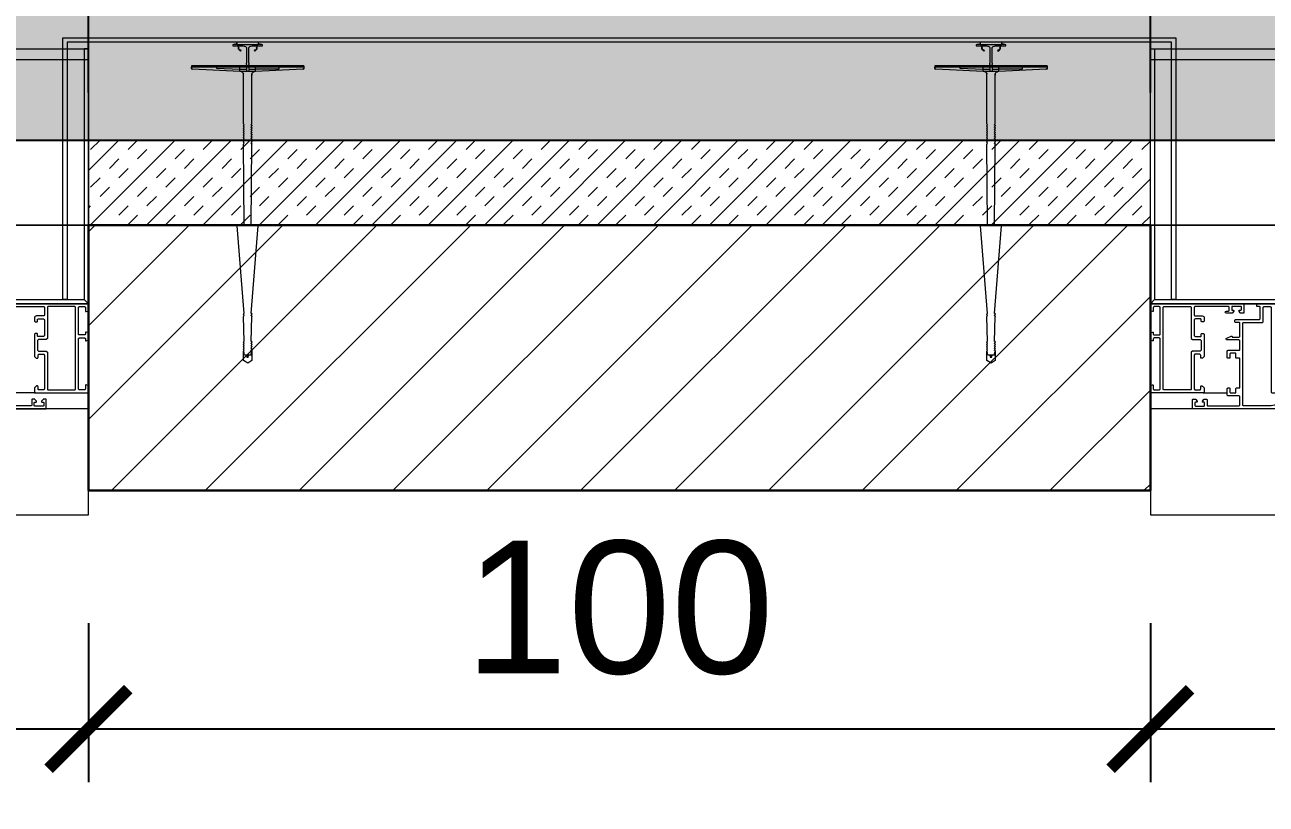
# Model space of a CAD drawing. Header units: centimetres. Extents: x 86156 to 91557, y -55119 to -48172.
# Drawn here: x 88672.8 to 88789.7, y -49961.9 to -49888.5 of the extents above; entities that cross this region are included whole.
import ezdxf

# ---------------------------------------------------------------- set-up
doc = ezdxf.new("R2010")
doc.units = ezdxf.units.CM
doc.header["$LTSCALE"] = 50
doc.header["$MEASUREMENT"] = 0
for name, pattern in [('AUSGEZOGEN', [0]), ('CACHE', [0.375, 0.25, -0.125]), ('CACHE2', [4.7625, 3.175, -1.5875]), ('CORNER', [20, 0, -20])]:
    doc.linetypes.add(name, pattern=pattern)
doc.layers.get('0').update_dxf_attribs({"color": 8})
for name, color, linetype, lineweight in [('BETON HACHURE', 253, 'Continuous', 13), ('CONSOLE ISOL.', 214, 'Continuous', 15), ('ISOLATION', 252, 'Continuous', 0), ('MACONNERIE COUPE', 7, 'Continuous', 30), ('MACONNERIE HACHURE', 253, 'Continuous', 13), ('mobilimi', 8, 'Continuous', 9), ('WD_Corner', 154, 'Continuous', 5), ('WD_Dowel', 154, 'Continuous', 5), ('WD_Text_Legende', 154, 'AUSGEZOGEN', 5), ('WINDOWS', 21, 'Continuous', 5)]:
    doc.layers.add(name, color=color, linetype=linetype, lineweight=lineweight)
doc.layers.add('BORD', color=5, linetype='Continuous')
doc.layers.add('COTE 50ème', color=1, linetype='Continuous')
doc.layers.add('FMULT', color=150, linetype='Continuous', plot=False)
doc.layers.add('WD_Assist1', color=6, linetype='CORNER', lineweight=0, plot=False)
doc.styles.add('RS_TXT_50', font='arial.ttf', dxfattribs={"height": 12.5})
doc.dimstyles.new('RS_50CM_LINEAIRE', dxfattribs={"dimscale": 5, "dimtxt": 12.5, "dimasz": 1.5, "dimexe": 1, "dimexo": 2.5, "dimgap": 1, "dimtad": 1, "dimdec": 1, "dimrnd": 0.5, "dimdsep": 46, "dimtxsty": 'RS_TXT_50', "dimblk1": 'ARCHTICK', "dimblk2": 'ARCHTICK', "dimsah": 1, "dimcen": 2.5, "dimdle": 1, "dimclrt": 4, "dimadec": 0, "dimazin": 2, "dimtfac": 1, "dimtdec": 1, "dimtix": 1, "dimtmove": 2, "dimatfit": 3, "dimfxl": 1, "dimtolj": 1, "dimtzin": 0, "dimarcsym": 0})

# ---------------------------------------------------------------- blocks, each defined once
blk = doc.blocks.new('DRITARE POS 2')
at = {"layer": 'WINDOWS', "color": 165, "linetype": 'CACHE'}
blk.add_line((-32.9, -180), (-32.9, 0), dxfattribs=at)
at = {"layer": 'WINDOWS'}
for p, q in [((-1.5, -4.97), (-1.5, -7.22)), ((-9.9, -171.27), (-9.9, -169.89)), ((-1.5, -175.01), (-1.5, -172.75))]:
    blk.add_line(p, q, dxfattribs=at)
at = {"layer": 'WINDOWS', "color": 165}
for points in [[(-9.9, 0), (-9.9, -180), (-33.9, -180), (-33.9, 0)], [(-9.9, 0), (-33.9, 0), (-33.9, -0.4), (-10.3, -0.4)], [(-10.3, -179.6), (-10.3, -0.4), (-9.9, 0), (-9.9, -180)], [(0, 0), (0, -180), (10, -180), (10, 0)], [(-9.9, -180), (-33.9, -180), (-33.9, -179.6), (-10.3, -179.6)]]:
    blk.add_lwpolyline(points, close=True, dxfattribs=at)
at = {"layer": 'WINDOWS'}
for points in [[(-9.62, -7.37), (-9.62, -4.2, -0.414214), (-9.56, -4.14), (-8.83, -4.14, -0.414214), (-8.74, -4.24), (-8.74, -4.89, 0.414214), (-8.55, -5.08), (-8.3, -5.08, 0.198912), (-8.26, -5.06), (-8.2, -5, 0.198912), (-8.18, -4.96), (-8.18, -4.85, 0.414214), (-8.24, -4.8), (-8.4, -4.8, -0.414214), (-8.46, -4.74), (-8.46, -4.24, -0.414214), (-8.37, -4.14), (-6.91, -4.14, -0.414214), (-6.82, -4.24), (-6.82, -4.74, -0.414214), (-6.87, -4.8), (-7.04, -4.8, 0.414214), (-7.1, -4.85), (-7.1, -4.96, 0.198912), (-7.08, -5), (-7.02, -5.06, 0.198912), (-6.98, -5.08), (-4.97, -5.08, 0.198912), (-4.93, -5.06), (-4.78, -4.91, 0.198912), (-4.76, -4.87), (-4.76, -4.8, 0.414214), (-4.82, -4.74), (-5.01, -4.74, -0.340481), (-5.14, -4.65), (-5.14, -4.24, -0.414214), (-5.04, -4.14), (-1.87, -4.14, -0.414214), (-1.78, -4.24), (-1.78, -4.65, -0.414214), (-1.87, -4.74), (-2.09, -4.74, 0.414214), (-2.15, -4.8), (-2.15, -4.87, 0.198912), (-2.13, -4.91), (-1.98, -5.06, 0.198912), (-1.94, -5.08), (-1.55, -5.08, 0.414214), (-1.5, -5.02), (-1.5, -0.06, 0.414214), (-1.55, 0), (-2.13, 0, 0.322823), (-2.19, -0.04), (-2.24, -0.21, 0.511918), (-2.19, -0.28), (-1.87, -0.28, -0.414214), (-1.78, -0.37), (-1.78, -0.84, -0.414214), (-1.87, -0.93), (-6.57, -0.93, -0.414214), (-6.67, -0.84), (-6.67, -0.37, -0.414214), (-6.57, -0.28), (-6.44, -0.28, 0.511918), (-6.39, -0.21), (-6.45, -0.04, 0.322823), (-6.5, 0), (-7.12, 0, 0.322823), (-7.17, -0.04), (-7.23, -0.21, 0.511918), (-7.17, -0.28), (-7.04, -0.28, -0.414214), (-6.95, -0.37), (-6.95, -0.84, -0.414214), (-7.04, -0.93), (-9.52, -0.93, -0.414214), (-9.62, -0.84), (-9.62, -0.37, -0.414214), (-9.52, -0.28), (-9.21, -0.28, 0.511918), (-9.15, -0.21), (-9.21, -0.04, 0.322823), (-9.26, 0), (-9.84, 0, 0.414214), (-9.9, -0.06), (-9.9, -8.75, 0.414214)], [(0, -11.37), (0, -4.01, 0.414214), (-0.06, -3.96), (-0.84, -3.96, 0.414214), (-0.9, -4.01), (-0.9, -4.22, 0.250765), (-0.88, -4.27), (-0.71, -4.4, 0.599022), (-0.62, -4.35), (-0.62, -4.26, -0.414214), (-0.56, -4.2), (-0.3, -4.2, -0.414214), (-0.25, -4.26), (-0.25, -5.04, -0.414214), (-0.3, -5.1), (-0.56, -5.1, -0.414214), (-0.62, -5.04), (-0.62, -4.95, 0.599022), (-0.71, -4.9), (-0.88, -5.03, 0.250765), (-0.9, -5.08), (-0.9, -5.28, 0.414214), (-0.84, -5.34), (-0.34, -5.34, -0.414214), (-0.28, -5.39), (-0.28, -8.34, -0.414214)], [(0, -168.63), (0, -175.99, -0.414214), (-0.06, -176.04), (-0.84, -176.04, -0.414214), (-0.9, -175.99), (-0.9, -175.78, -0.250765), (-0.88, -175.73), (-0.71, -175.6, -0.599022), (-0.62, -175.65), (-0.62, -175.74, 0.414214), (-0.56, -175.8), (-0.3, -175.8, 0.414214), (-0.25, -175.74), (-0.25, -174.96, 0.414214), (-0.3, -174.9), (-0.56, -174.9, 0.414214), (-0.62, -174.96), (-0.62, -175.05, -0.599022), (-0.71, -175.1), (-0.88, -174.97, -0.250765), (-0.9, -174.92), (-0.9, -174.72, -0.414214), (-0.84, -174.66), (-0.34, -174.66, 0.414214), (-0.28, -174.61), (-0.28, -171.66, 0.414214), (-0.38, -171.56), (-1.12, -171.56, 0.414214), (-1.22, -171.66), (-1.22, -172.68, -0.414214), (-1.31, -172.78), (-1.87, -172.78, -0.414214), (-1.96, -172.68), (-1.96, -172.55, -0.414214), (-1.91, -172.5), (-1.55, -172.5, 0.414214), (-1.5, -172.44), (-1.5, -171.99, 0.414214), (-1.55, -171.94), (-1.91, -171.94, -0.414214), (-1.96, -171.88), (-1.96, -171.62, 0.414214), (-2.02, -171.56), (-4.71, -171.56, 0.414214), (-4.76, -171.62), (-4.76, -171.88, -0.414214), (-4.82, -171.94), (-5.17, -171.94, 0.414214), (-5.23, -171.99), (-5.23, -172.44, 0.414214), (-5.17, -172.5), (-4.82, -172.5, -0.414214), (-4.76, -172.55), (-4.76, -172.68, -0.414214), (-4.86, -172.78), (-5.42, -172.78, -0.414214), (-5.51, -172.68), (-5.51, -171.66, 0.414214), (-5.6, -171.56), (-6.39, -171.56, 0.414214), (-6.48, -171.66), (-6.48, -172.78, -0.809546), (-6.66, -172.81), (-6.85, -172.39, -0.543142), (-6.8, -172.31, 0.414214), (-6.74, -172.25), (-6.74, -171.66, 0.414214), (-6.84, -171.56), (-8.07, -171.56, 0.414214), (-8.12, -171.62), (-8.12, -171.97, -0.414214), (-8.18, -172.03), (-8.35, -172.03, -0.414214), (-8.4, -171.97), (-8.4, -169.75, 0.414214), (-8.5, -169.66), (-9.56, -169.66, 0.414214), (-9.62, -169.71), (-9.62, -169.92, -0.414214), (-9.67, -169.98), (-9.84, -169.98, -0.414214), (-9.9, -169.92), (-9.9, -163.74, -0.414214)]]:
    blk.add_lwpolyline(points, format="xyb", dxfattribs=at)
for points in [[(-9.9, -180), (-9.9, 0), (0, 0), (0, -180)], [(-1.78, -1.27), (-1.83, -1.21), (-9.56, -1.21), (-9.62, -1.27), (-9.62, -3.81), (-9.56, -3.86), (-6.63, -3.86), (-6.54, -3.96), (-6.54, -4.7), (-6.44, -4.8), (-5.51, -4.8), (-5.42, -4.7), (-5.42, -3.96), (-5.32, -3.86), (-1.83, -3.86), (-1.78, -3.81)], [(-1.78, -178.73), (-1.83, -178.79), (-9.56, -178.79), (-9.62, -178.73), (-9.62, -176.19), (-9.56, -176.14), (-6.63, -176.14), (-6.54, -176.04), (-6.54, -175.3), (-6.44, -175.2), (-5.51, -175.2), (-5.42, -175.3), (-5.42, -176.04), (-5.32, -176.14), (-1.83, -176.14), (-1.78, -176.19)]]:
    blk.add_lwpolyline(points, close=True, dxfattribs=at)
for points in [[(-1.5, -167.79, -0.414214), (-1.4, -167.7), (-1.18, -167.7), (-1.18, -167.7, -0.414214), (-0.28, -168.63), (-0.28, -171.23, -0.414214), (-0.34, -171.28), (-8.07, -171.28, -0.414214), (-8.12, -171.23), (-8.12, -169.47, 0.414214), (-8.22, -169.38), (-9.52, -169.38, -0.414214), (-9.62, -169.29), (-9.62, -168.73, -0.414214), (-9.52, -168.63), (-1.59, -168.63, 0.414214), (-1.5, -168.54)], [(-7.08, -175), (-7.02, -174.94, -0.198912), (-6.98, -174.92), (-4.97, -174.92, -0.198912), (-4.93, -174.94), (-4.78, -175.09, -0.198912), (-4.76, -175.13), (-4.76, -175.2, -0.414214), (-4.82, -175.26), (-5.01, -175.26, 0.340481), (-5.14, -175.35), (-5.14, -175.76, 0.414214), (-5.04, -175.86), (-1.87, -175.86, 0.414214), (-1.78, -175.76), (-1.78, -175.35, 0.414214), (-1.87, -175.26), (-2.09, -175.26, -0.414214), (-2.15, -175.2), (-2.15, -175.13, -0.198912), (-2.13, -175.09), (-1.98, -174.94, -0.198912), (-1.94, -174.92), (-1.55, -174.92, -0.414214), (-1.5, -174.98), (-1.5, -179.94, -0.414214), (-1.55, -180), (-2.13, -180, -0.322823), (-2.19, -179.96), (-2.24, -179.79, -0.511918), (-2.19, -179.72), (-1.87, -179.72, 0.414214), (-1.78, -179.63), (-1.78, -179.16, 0.414214), (-1.87, -179.07), (-6.57, -179.07, 0.414214), (-6.67, -179.16), (-6.67, -179.63, 0.414214), (-6.57, -179.72), (-6.44, -179.72, -0.511918), (-6.39, -179.79), (-6.45, -179.96, -0.322823), (-6.5, -180), (-7.12, -180, -0.322823), (-7.17, -179.96), (-7.23, -179.79, -0.511918), (-7.17, -179.72), (-7.04, -179.72, 0.414214), (-6.95, -179.63), (-6.95, -179.16, 0.414214), (-7.04, -179.07), (-9.52, -179.07, 0.414214), (-9.62, -179.16), (-9.62, -179.63, 0.414214), (-9.52, -179.72), (-9.21, -179.72, -0.511918), (-9.15, -179.79), (-9.21, -179.96, -0.322823), (-9.26, -180), (-9.84, -180, -0.414214), (-9.9, -179.94), (-9.9, -171.25, -0.414214), (-9.84, -171.19), (-9.06, -171.19, -0.414214), (-9, -171.25), (-9, -171.49, -0.250765), (-9.03, -171.53), (-9.19, -171.65, -0.599022), (-9.28, -171.6), (-9.28, -171.49, 0.414214), (-9.34, -171.43), (-9.6, -171.43, 0.414214), (-9.65, -171.49), (-9.65, -172.27, 0.414214), (-9.6, -172.33), (-9.34, -172.33, 0.414214), (-9.28, -172.27), (-9.28, -172.2, -0.599022), (-9.19, -172.15), (-9.03, -172.26, -0.250765), (-9, -172.31), (-9, -172.84, -1), (-9.21, -172.84), (-9.21, -172.63, 0.414214), (-9.26, -172.57), (-9.56, -172.57, 0.414214), (-9.62, -172.63), (-9.62, -175.8, 0.414214), (-9.56, -175.86), (-8.83, -175.86, 0.414214), (-8.74, -175.76), (-8.74, -175.11, -0.414214), (-8.55, -174.92), (-8.3, -174.92, -0.198912), (-8.26, -174.94), (-8.2, -175, -0.198912), (-8.18, -175.04), (-8.18, -175.15, -0.414214), (-8.24, -175.2), (-8.4, -175.2, 0.414214), (-8.46, -175.26), (-8.46, -175.76, 0.414214), (-8.37, -175.86), (-6.91, -175.86, 0.414214), (-6.82, -175.76), (-6.82, -175.26, 0.414214), (-6.87, -175.2), (-7.04, -175.2, -0.414214), (-7.1, -175.15), (-7.1, -175.04, -0.198912)]]:
    blk.add_lwpolyline(points, format="xyb", close=True, dxfattribs=at)
blk = doc.blocks.new('ankeri')
at = {"layer": 'WD_Assist1'}
for p, q in [((-2.32, 5.2), (-2.54, 0.59)), ((-2.22, 5.3), (-2.32, 5.2)), ((-2, 5.3), (-2.22, 5.3)), ((-2, -5.3), (-2, 5.3)), ((-29.75, 0.39), (-30, 0)), ((-30, 0), (-29.75, -0.39)), ((-2.76, 0.39), (-29.75, 0.39)), ((-2.54, 0.59), (-2.76, 0.39)), ((-29.75, -0.39), (-2.76, -0.39)), ((-2.76, -0.39), (-2.54, -0.59)), ((-2.54, -0.59), (-2.32, -5.2)), ((-2.32, -5.2), (-2.22, -5.3)), ((-2.22, -5.3), (-2, -5.3))]:
    blk.add_line(p, q, dxfattribs=at)
at = {"layer": 'WD_Corner', "lineweight": 5}
blk.add_lwpolyline([(-2, 0.1), (-1.85, 0.1, -1), (-1.75, 0.1), (-0.25, 0.1, 0.185242), (-0.1, 0.55), (-0.1, 0.72), (-0.15, 0.73), (-0.15, 0.74), (-0.1, 0.75), (-0.1, 0.85), (-0.3, 0.85), (-0.3, 0.8), (-0.32, 0.8), (-0.33, 0.85), (-0.38, 0.85), (-0.5, 0.73), (-0.47, 0.68), (-0.48, 0.68), (-0.53, 0.7), (-0.54, 0.69), (-0.51, 0.65), (-0.54, 0.62), (-0.61, 0.69), (-0.4, 0.9), (-0.1, 0.9), (-0.1, 1.4), (0, 1.4), (0.05, 1.2), (0, 1.2), (0.05, 1.1), (0, 1.1), (0.25, 1), (0, 1), (0, -1), (0.25, -1), (0, -1.1), (0.05, -1.1), (0, -1.2), (0.05, -1.2), (0, -1.4), (-0.1, -1.4), (-0.1, -0.9), (-0.4, -0.9), (-0.61, -0.69), (-0.54, -0.62), (-0.51, -0.65), (-0.54, -0.69), (-0.53, -0.7), (-0.48, -0.68), (-0.47, -0.68), (-0.5, -0.73), (-0.38, -0.85), (-0.33, -0.85), (-0.32, -0.8), (-0.3, -0.8), (-0.3, -0.85), (-0.1, -0.85), (-0.1, -0.75), (-0.15, -0.74), (-0.15, -0.73), (-0.1, -0.72), (-0.1, -0.55, 0.185242), (-0.25, -0.1), (-1.75, -0.1, -1), (-1.85, -0.1), (-2, -0.1)], format="xyb", close=True, dxfattribs=at)
at = {"layer": 'WD_Dowel'}
for p, q in [((-2.32, 5.2), (-2.54, 0.74)), ((-2, 5.3), (-2.22, 5.3)), ((-2.11, 5.3), (-2.11, -5.3)), ((-2, 5.3), (-2, -5.3)), ((-2.11, 2.94), (-2.32, 2.94)), ((-2.32, 2.94), (-2.32, 0.74)), ((-29.75, 0.39), (-30, 0)), ((-30, 0), (-29.75, -0.39)), ((-28.88, 0.39), (-29.75, 0.39)), ((-29.47, 0.05), (-29.25, 0.09)), ((-29.47, 0.05), (-29.47, -0.05)), ((-29.25, 0.29), (-29.04, 0.37)), ((-29.25, 0.29), (-29.25, -0.29)), ((-28.88, 0.39), (-29.04, 0.34)), ((-29.04, 0.34), (-29.04, 0.37)), ((-28.82, 0.39), (-28.88, 0.39)), ((-28.82, 0.39), (-28.82, 0.34)), ((-28.82, 0.34), (-28.66, 0.39)), ((-28.61, 0.39), (-28.66, 0.39)), ((-28.61, 0.39), (-28.66, 0.39)), ((-28.61, 0.39), (-28.61, 0.34)), ((-28.61, 0.34), (-28.44, 0.39)), ((-28.39, 0.39), (-28.44, 0.39)), ((-28.39, 0.39), (-28.39, 0.34)), ((-28.39, 0.34), (-28.23, 0.39)), ((-28.17, 0.39), (-28.23, 0.39)), ((-28.17, 0.39), (-28.17, 0.34)), ((-28.17, 0.34), (-28.01, 0.39)), ((-27.96, 0.39), (-28.01, 0.39)), ((-27.96, 0.39), (-27.96, 0.34)), ((-27.96, 0.34), (-25.61, 0.39)), ((-25.56, 0.39), (-25.61, 0.39)), ((-25.56, 0.39), (-25.56, 0.34)), ((-25.56, 0.34), (-25.4, 0.39)), ((-25.34, 0.39), (-25.4, 0.39)), ((-25.34, 0.34), (-17.05, 0.99)), ((-25.34, 0.39), (-25.34, 0.34)), ((-17, 0.99), (-17.05, 0.99)), ((-17, 0.99), (-17, 0.34)), ((-17, 0.34), (-9.36, 0.39)), ((-9.3, 0.39), (-9.36, 0.39)), ((-9.3, 0.39), (-9.3, 0.34)), ((-9.3, 0.34), (-9.14, 0.39)), ((-9.09, 0.39), (-9.14, 0.39)), ((-9.09, 0.39), (-9.09, 0.34)), ((-9.09, 0.34), (-8.93, 0.39)), ((-8.87, 0.39), (-8.93, 0.39)), ((-8.87, 0.39), (-8.87, 0.34)), ((-8.87, 0.34), (-8.71, 0.39)), ((-8.66, 0.39), (-8.71, 0.39)), ((-8.66, 0.39), (-8.66, 0.34)), ((-8.66, 0.34), (-8.5, 0.39)), ((-8.44, 0.39), (-8.5, 0.39)), ((-8.44, 0.39), (-8.44, 0.34)), ((-8.44, 0.34), (-8.28, 0.39)), ((-8.23, 0.39), (-8.28, 0.39)), ((-8.23, 0.39), (-8.23, 0.34)), ((-8.23, 0.34), (-8.06, 0.39)), ((-8.01, 0.39), (-8.06, 0.39)), ((-8.01, 0.39), (-8.01, 0.34)), ((-8.01, 0.34), (-7.85, 0.39)), ((-7.79, 0.39), (-7.85, 0.39)), ((-7.79, 0.39), (-7.79, 0.34)), ((-7.79, 0.34), (-7.63, 0.39)), ((-7.58, 0.39), (-7.63, 0.39)), ((-7.58, 0.39), (-7.58, 0.34)), ((-7.58, 0.34), (-7.42, 0.39)), ((-7.42, 0.39), (-2.76, 0.39)), ((-2.54, 0.74), (-2.54, -0.74)), ((-2.54, 0.74), (-2.11, 0.74)), ((-2.11, 0.1), (-2.54, 0.1)), ((-2.32, 0.1), (-2.32, 0.74)), ((-29.75, -0.39), (-28.88, -0.39)), ((-29.25, -0.1), (-29.47, -0.05)), ((-29.25, -0.29), (-29.04, -0.37)), ((-29.04, -0.37), (-29.04, -0.34)), ((-29.04, -0.34), (-28.88, -0.39)), ((-28.82, -0.39), (-28.88, -0.39)), ((-28.82, -0.39), (-28.82, -0.34)), ((-28.82, -0.34), (-28.66, -0.39)), ((-28.61, -0.39), (-28.66, -0.39)), ((-28.61, -0.39), (-28.61, -0.34)), ((-28.61, -0.34), (-28.44, -0.39)), ((-28.39, -0.39), (-28.44, -0.39)), ((-28.39, -0.39), (-28.39, -0.34)), ((-28.39, -0.34), (-28.23, -0.39)), ((-28.17, -0.39), (-28.23, -0.39)), ((-28.17, -0.39), (-28.17, -0.34)), ((-28.17, -0.34), (-28.01, -0.39)), ((-27.96, -0.39), (-28.01, -0.39)), ((-27.96, -0.39), (-27.96, -0.34)), ((-27.96, -0.34), (-25.61, -0.39)), ((-25.56, -0.39), (-25.61, -0.39)), ((-25.56, -0.39), (-25.56, -0.34)), ((-25.56, -0.34), (-25.4, -0.39)), ((-25.34, -0.39), (-25.4, -0.39)), ((-25.34, -0.39), (-25.34, -0.34)), ((-25.34, -0.34), (-17.05, -0.99)), ((-17, -0.99), (-17.05, -0.99)), ((-17, -0.99), (-17, -0.34)), ((-17, -0.34), (-9.36, -0.39)), ((-9.3, -0.39), (-9.36, -0.39)), ((-9.3, -0.39), (-9.3, -0.34)), ((-9.3, -0.34), (-9.14, -0.39)), ((-9.09, -0.39), (-9.14, -0.39)), ((-9.09, -0.39), (-9.09, -0.34)), ((-9.09, -0.34), (-8.93, -0.39)), ((-8.87, -0.39), (-8.93, -0.39)), ((-8.87, -0.39), (-8.87, -0.34)), ((-8.87, -0.34), (-8.71, -0.39)), ((-8.66, -0.39), (-8.71, -0.39)), ((-8.66, -0.39), (-8.66, -0.34)), ((-8.66, -0.34), (-8.5, -0.39)), ((-8.44, -0.39), (-8.5, -0.39)), ((-8.44, -0.39), (-8.44, -0.34)), ((-8.44, -0.34), (-8.28, -0.39)), ((-8.23, -0.39), (-8.28, -0.39)), ((-8.23, -0.39), (-8.23, -0.34)), ((-8.23, -0.34), (-8.06, -0.39)), ((-8.01, -0.39), (-8.06, -0.39)), ((-8.01, -0.39), (-8.01, -0.34)), ((-8.01, -0.34), (-7.85, -0.39)), ((-7.79, -0.39), (-7.85, -0.39)), ((-7.79, -0.39), (-7.79, -0.34)), ((-7.79, -0.34), (-7.63, -0.39)), ((-7.58, -0.39), (-7.63, -0.39)), ((-7.58, -0.39), (-7.58, -0.34)), ((-7.58, -0.34), (-7.42, -0.39)), ((-7.42, -0.39), (-2.76, -0.39)), ((-2.11, -0.1), (-2.54, -0.1)), ((-2.54, -0.74), (-2.11, -0.74)), ((-2.54, -0.74), (-2.32, -5.2)), ((-2.32, -0.74), (-2.32, -0.1)), ((-2.22, -2.94), (-2.32, -0.74)), ((-2.11, -2.94), (-2.22, -2.94)), ((-2, -5.3), (-2.22, -5.3))]:
    blk.add_line(p, q, dxfattribs=at)
for centre, major_axis, start_param, end_param in [((-2.22, 5.2), (0.108, 0), 1.570796, 3.141593), ((-2.76, 0.59), (0.216, 0), -1.570795, 0), ((-2.76, -0.59), (-0.216, 0), 3.141593, 4.712389), ((-2.22, -5.2), (0.108, 0), 3.141593, 4.712389)]:
    blk.add_ellipse(centre, major_axis=major_axis, ratio=0.909091, start_param=start_param, end_param=end_param, dxfattribs=at)
blk = doc.blocks.new('_ArchTick')
at = {"color": 0, "linetype": 'ByBlock', "const_width": 0.15}
blk.add_lwpolyline([(-0.5, -0.5), (0.5, 0.5)], dxfattribs=at)
blk = doc.blocks.new('*D1086')
at = {"layer": 'COTE 50ème', "color": 0, "lineweight": -2, "ltscale": 0.5, "transparency": 16777216}
for p, q in [((88778.75, -49894.87), (88778.75, -49797.37)), ((88958.75, -49894.87), (88958.75, -49797.37)), ((88963.75, -49802.37), (88773.75, -49802.37))]:
    blk.add_line(p, q, dxfattribs=at)
at = {"layer": 'Defpoints', "color": 0, "ltscale": 0.5, "transparency": 16777216}
for p in [(88778.75, -49802.37), (88778.75, -49907.37), (88958.75, -49907.37)]:
    blk.add_point(p, dxfattribs=at)
at = {"layer": 'COTE 50ème', "color": 0, "lineweight": -2, "ltscale": 0.5, "transparency": 16777216, "xscale": 7.5, "yscale": 7.5, "zscale": 7.5, "rotation": 180}
blk.add_blockref('_ArchTick', (88778.75, -49802.37), dxfattribs=at)
at = {"layer": 'COTE 50ème', "color": 0, "lineweight": -2, "ltscale": 0.5, "transparency": 16777216, "xscale": 7.5, "yscale": 7.5, "zscale": 7.5}
blk.add_blockref('_ArchTick', (88958.75, -49802.37), dxfattribs=at)
at = {"layer": 'COTE 50ème', "color": 4, "lineweight": 5, "ltscale": 0.5, "transparency": 16777216, "char_height": 12.5, "attachment_point": 5, "style": 'RS_TXT_50'}
for s, insert in [('\\A1;180', (88868.75, -49790.99)), ('\\A1;240', (88868.75, -49813.76))]:
    blk.add_mtext(s, dxfattribs=dict(at, insert=insert))
blk = doc.blocks.new('*D1087')
at = {"layer": 'COTE 50ème', "color": 0, "lineweight": -2, "ltscale": 0.5, "transparency": 16777216}
for p, q in [((88678.75, -49894.87), (88678.75, -49797.37)), ((88778.75, -49894.87), (88778.75, -49797.37)), ((88783.75, -49802.37), (88673.75, -49802.37))]:
    blk.add_line(p, q, dxfattribs=at)
at = {"layer": 'Defpoints', "color": 0, "ltscale": 0.5, "transparency": 16777216}
for p in [(88678.75, -49802.37), (88678.75, -49907.37), (88778.75, -49907.37)]:
    blk.add_point(p, dxfattribs=at)
at = {"layer": 'COTE 50ème', "color": 0, "lineweight": -2, "ltscale": 0.5, "transparency": 16777216, "xscale": 7.5, "yscale": 7.5, "zscale": 7.5, "rotation": 180}
blk.add_blockref('_ArchTick', (88678.75, -49802.37), dxfattribs=at)
at = {"layer": 'COTE 50ème', "color": 0, "lineweight": -2, "ltscale": 0.5, "transparency": 16777216, "xscale": 7.5, "yscale": 7.5, "zscale": 7.5}
blk.add_blockref('_ArchTick', (88778.75, -49802.37), dxfattribs=at)
at = {"layer": 'COTE 50ème', "color": 4, "lineweight": 5, "ltscale": 0.5, "transparency": 16777216, "insert": (88728.75, -49790.99), "char_height": 12.5, "attachment_point": 5, "style": 'RS_TXT_50'}
blk.add_mtext('\\A1;100', dxfattribs=at)
blk = doc.blocks.new('*D1088')
at = {"layer": 'COTE 50ème', "color": 0, "lineweight": -2, "ltscale": 0.5, "transparency": 16777216}
for p, q in [((88498.75, -49894.87), (88498.75, -49797.37)), ((88678.75, -49894.87), (88678.75, -49797.37)), ((88683.75, -49802.37), (88493.75, -49802.37))]:
    blk.add_line(p, q, dxfattribs=at)
at = {"layer": 'Defpoints', "color": 0, "ltscale": 0.5, "transparency": 16777216}
for p in [(88498.75, -49802.37), (88498.75, -49907.37), (88678.75, -49907.37)]:
    blk.add_point(p, dxfattribs=at)
at = {"layer": 'COTE 50ème', "color": 0, "lineweight": -2, "ltscale": 0.5, "transparency": 16777216, "xscale": 7.5, "yscale": 7.5, "zscale": 7.5, "rotation": 180}
blk.add_blockref('_ArchTick', (88498.75, -49802.37), dxfattribs=at)
at = {"layer": 'COTE 50ème', "color": 0, "lineweight": -2, "ltscale": 0.5, "transparency": 16777216, "xscale": 7.5, "yscale": 7.5, "zscale": 7.5}
blk.add_blockref('_ArchTick', (88678.75, -49802.37), dxfattribs=at)
at = {"layer": 'COTE 50ème', "color": 4, "lineweight": 5, "ltscale": 0.5, "transparency": 16777216, "char_height": 12.5, "attachment_point": 5, "style": 'RS_TXT_50'}
for s, insert in [('\\A1;180', (88588.75, -49790.99)), ('\\A1;240', (88588.75, -49813.76))]:
    blk.add_mtext(s, dxfattribs=dict(at, insert=insert))
blk = doc.blocks.new('*D1111')
at = {"layer": 'COTE 50ème', "color": 0, "lineweight": -2, "ltscale": 0.5, "transparency": 16777216}
for p, q in [((88413.75, -49894.87), (88413.75, -49757.37)), ((89038.75, -49894.87), (89038.75, -49757.37)), ((89043.75, -49762.37), (88408.75, -49762.37))]:
    blk.add_line(p, q, dxfattribs=at)
at = {"layer": 'Defpoints', "color": 0, "ltscale": 0.5, "transparency": 16777216}
for p in [(88413.75, -49762.37), (88413.75, -49907.37), (89038.75, -49907.37)]:
    blk.add_point(p, dxfattribs=at)
at = {"layer": 'COTE 50ème', "color": 0, "lineweight": -2, "ltscale": 0.5, "transparency": 16777216, "xscale": 7.5, "yscale": 7.5, "zscale": 7.5, "rotation": 180}
blk.add_blockref('_ArchTick', (88413.75, -49762.37), dxfattribs=at)
at = {"layer": 'COTE 50ème', "color": 0, "lineweight": -2, "ltscale": 0.5, "transparency": 16777216, "xscale": 7.5, "yscale": 7.5, "zscale": 7.5}
blk.add_blockref('_ArchTick', (89038.75, -49762.37), dxfattribs=at)
at = {"layer": 'COTE 50ème', "color": 4, "lineweight": 5, "ltscale": 0.5, "transparency": 16777216, "insert": (88726.25, -49750.99), "char_height": 12.5, "attachment_point": 5, "style": 'RS_TXT_50'}
blk.add_mtext('\\A1;625', dxfattribs=at)
blk = doc.blocks.new('*D1115')
at = {"layer": 'COTE 50ème', "color": 0, "lineweight": -2, "ltscale": 0.5, "transparency": 16777216}
for p, q in [((86848.75, -50009.87), (86848.75, -49717.37)), ((89248.75, -50009.87), (89248.75, -49717.37)), ((89253.75, -49722.37), (86843.75, -49722.37))]:
    blk.add_line(p, q, dxfattribs=at)
at = {"layer": 'Defpoints', "color": 0, "ltscale": 0.5, "transparency": 16777216}
for p in [(86848.75, -49722.37), (86848.75, -50022.37), (89248.75, -50022.37)]:
    blk.add_point(p, dxfattribs=at)
at = {"layer": 'COTE 50ème', "color": 0, "lineweight": -2, "ltscale": 0.5, "transparency": 16777216, "xscale": 7.5, "yscale": 7.5, "zscale": 7.5, "rotation": 180}
blk.add_blockref('_ArchTick', (86848.75, -49722.37), dxfattribs=at)
at = {"layer": 'COTE 50ème', "color": 0, "lineweight": -2, "ltscale": 0.5, "transparency": 16777216, "xscale": 7.5, "yscale": 7.5, "zscale": 7.5}
blk.add_blockref('_ArchTick', (89248.75, -49722.37), dxfattribs=at)
at = {"layer": 'COTE 50ème', "color": 4, "lineweight": 5, "ltscale": 0.5, "transparency": 16777216, "insert": (88048.75, -49710.99), "char_height": 12.5, "attachment_point": 5, "style": 'RS_TXT_50'}
blk.add_mtext('\\A1;2400', dxfattribs=at)
blk = doc.blocks.new('*D1150')
at = {"layer": 'COTE 50ème', "color": 0, "lineweight": -2, "ltscale": 0.5, "transparency": 16777216}
for p, q in [((88498.75, -49944.87), (88498.75, -49959.84)), ((88678.75, -49944.87), (88678.75, -49959.84)), ((88493.75, -49954.84), (88683.75, -49954.84))]:
    blk.add_line(p, q, dxfattribs=at)
at = {"layer": 'Defpoints', "color": 0, "ltscale": 0.5, "transparency": 16777216}
for p in [(88498.75, -49932.37), (88678.75, -49932.37), (88678.75, -49954.84)]:
    blk.add_point(p, dxfattribs=at)
at = {"layer": 'COTE 50ème', "color": 0, "lineweight": -2, "ltscale": 0.5, "transparency": 16777216, "xscale": 7.5, "yscale": 7.5, "zscale": 7.5, "rotation": 180}
blk.add_blockref('_ArchTick', (88498.75, -49954.84), dxfattribs=at)
at = {"layer": 'COTE 50ème', "color": 0, "lineweight": -2, "ltscale": 0.5, "transparency": 16777216, "xscale": 7.5, "yscale": 7.5, "zscale": 7.5}
blk.add_blockref('_ArchTick', (88678.75, -49954.84), dxfattribs=at)
at = {"layer": 'COTE 50ème', "color": 4, "lineweight": 5, "ltscale": 0.5, "transparency": 16777216, "insert": (88588.75, -49943.45), "char_height": 12.5, "attachment_point": 5, "style": 'RS_TXT_50'}
blk.add_mtext('\\A1;180', dxfattribs=at)
blk = doc.blocks.new('*D1151')
at = {"layer": 'COTE 50ème', "color": 0, "lineweight": -2, "ltscale": 0.5, "transparency": 16777216}
for p, q in [((88678.75, -49944.87), (88678.75, -49959.84)), ((88778.75, -49944.87), (88778.75, -49959.84)), ((88673.75, -49954.84), (88783.75, -49954.84))]:
    blk.add_line(p, q, dxfattribs=at)
at = {"layer": 'Defpoints', "color": 0, "ltscale": 0.5, "transparency": 16777216}
for p in [(88678.75, -49932.37), (88778.75, -49932.37), (88778.75, -49954.84)]:
    blk.add_point(p, dxfattribs=at)
at = {"layer": 'COTE 50ème', "color": 0, "lineweight": -2, "ltscale": 0.5, "transparency": 16777216, "xscale": 7.5, "yscale": 7.5, "zscale": 7.5, "rotation": 180}
blk.add_blockref('_ArchTick', (88678.75, -49954.84), dxfattribs=at)
at = {"layer": 'COTE 50ème', "color": 0, "lineweight": -2, "ltscale": 0.5, "transparency": 16777216, "xscale": 7.5, "yscale": 7.5, "zscale": 7.5}
blk.add_blockref('_ArchTick', (88778.75, -49954.84), dxfattribs=at)
at = {"layer": 'COTE 50ème', "color": 4, "lineweight": 5, "ltscale": 0.5, "transparency": 16777216, "insert": (88728.75, -49943.45), "char_height": 12.5, "attachment_point": 5, "style": 'RS_TXT_50'}
blk.add_mtext('\\A1;100', dxfattribs=at)
blk = doc.blocks.new('*D1152')
at = {"layer": 'COTE 50ème', "color": 0, "lineweight": -2, "ltscale": 0.5, "transparency": 16777216}
for p, q in [((88778.75, -49944.87), (88778.75, -49959.84)), ((88958.75, -49944.87), (88958.75, -49959.84)), ((88773.75, -49954.84), (88963.75, -49954.84))]:
    blk.add_line(p, q, dxfattribs=at)
at = {"layer": 'Defpoints', "color": 0, "ltscale": 0.5, "transparency": 16777216}
for p in [(88778.75, -49932.37), (88958.75, -49932.37), (88958.75, -49954.84)]:
    blk.add_point(p, dxfattribs=at)
at = {"layer": 'COTE 50ème', "color": 0, "lineweight": -2, "ltscale": 0.5, "transparency": 16777216, "xscale": 7.5, "yscale": 7.5, "zscale": 7.5, "rotation": 180}
blk.add_blockref('_ArchTick', (88778.75, -49954.84), dxfattribs=at)
at = {"layer": 'COTE 50ème', "color": 0, "lineweight": -2, "ltscale": 0.5, "transparency": 16777216, "xscale": 7.5, "yscale": 7.5, "zscale": 7.5}
blk.add_blockref('_ArchTick', (88958.75, -49954.84), dxfattribs=at)
at = {"layer": 'COTE 50ème', "color": 4, "lineweight": 5, "ltscale": 0.5, "transparency": 16777216, "insert": (88868.75, -49943.45), "char_height": 12.5, "attachment_point": 5, "style": 'RS_TXT_50'}
blk.add_mtext('\\A1;180', dxfattribs=at)
blk = doc.blocks.new('*D1370')
at = {"layer": 'COTE 50ème', "color": 0, "lineweight": -2, "ltscale": 0.5, "transparency": 16777216}
for p, q in [((88847.85, -50337.37), (88847.85, -49927.37)), ((88791.25, -49932.37), (88852.85, -49932.37)), ((88834.25, -50332.37), (88852.85, -50332.37))]:
    blk.add_line(p, q, dxfattribs=at)
at = {"layer": 'Defpoints', "color": 0, "ltscale": 0.5, "transparency": 16777216}
for p in [(88778.75, -49932.37), (88847.85, -49932.37), (88821.75, -50332.37)]:
    blk.add_point(p, dxfattribs=at)
at = {"layer": 'COTE 50ème', "color": 0, "lineweight": -2, "ltscale": 0.5, "transparency": 16777216, "xscale": 7.5, "yscale": 7.5, "zscale": 7.5}
for p, rotation in [((88847.85, -49932.37), 90), ((88847.85, -50332.37), 270)]:
    blk.add_blockref('_ArchTick', p, dxfattribs=dict(at, rotation=rotation))
at = {"layer": 'COTE 50ème', "color": 4, "lineweight": 5, "ltscale": 0.5, "transparency": 16777216, "insert": (88836.46, -50132.37), "char_height": 12.5, "attachment_point": 5, "rotation": 90, "style": 'RS_TXT_50'}
blk.add_mtext('\\A1;400', dxfattribs=at)

msp = doc.modelspace()

# ---------------------------------------------------------------- hatches: boundary and pattern name
at = {"layer": 'BETON HACHURE', "ltscale": 0.5, "transparency": 33554559}
h = msp.add_hatch(color=256, dxfattribs=at)
h.dxf.hatch_style = 1
h.paths.add_polyline_path([(89857.95, -49968.55), (89601.54, -49712.14), (89017.58, -49863.16), (88999.75, -49863.16), (88314.75, -49713.17), (88293.27, -49713.16), (87031.8, -49846.89), (86857.57, -50021.45), (86757.23, -51272.48), (86839.4, -52045.38), (86669.47, -52571.17), (86746.67, -53900.72), (86983.5, -54130.12), (88279.55, -54131.55), (88279.55, -54261.56), (89504.55, -54261.56), (89504.55, -54401.56), (90492.95, -54401.56), (90492.95, -51921.06), (89857.95, -51772.6)])
h.paths.add_polyline_path([(89837.95, -51788.46), (90472.95, -51936.92), (90472.95, -54381.56), (89524.55, -54381.56), (89524.55, -54241.56), (88299.55, -54241.56), (88299.55, -54111.57), (86991.6, -54110.13), (86766.18, -53891.78), (86689.65, -52573.76), (86859.73, -52047.49), (86777.31, -51272.22), (86876.91, -50030.38), (87040.95, -49866.03), (88294.32, -49733.16), (88312.58, -49733.17), (88997.58, -49883.16), (89020.13, -49883.16), (89595.48, -49734.36), (89837.95, -49976.84)], flags=16)
at = {"layer": 'ISOLATION', "transparency": 33554687}
h = msp.add_hatch(dxfattribs=at)
h.set_pattern_fill('INSUL', color=256, scale=10, angle=45)
h.set_pattern_definition([(45, (88048.7518, -53332.374), (-2.6516504, 2.6516504), []), (45, (88047.868, -53331.4902), (-2.6516504, 2.6516504), [1.25, -1.25]), (45, (88046.984, -53330.6064), (-2.6516504, 2.6516504), [1.25, -1.25])])
h.paths.add_polyline_path([(88778.75, -49899.37), (88678.75, -49899.37), (88678.75, -49907.37), (88778.75, -49907.37)])
at = {"layer": 'MACONNERIE HACHURE'}
h = msp.add_hatch(dxfattribs=at)
h.set_pattern_fill('ANSI31', color=256, scale=50, style=0)
h.set_pattern_definition([(45, (-6430.3566, 5835.271), (-4.41941738, 4.41941738), [])])
h.paths.add_polyline_path([(87298.75, -50527.37), (87298.75, -50358.37), (87370.75, -50358.37), (87370.75, -50337.37), (87348.75, -50337.37), (87348.75, -50332.37), (87528.75, -50332.37), (87528.75, -50344.37), (87478.75, -50344.37), (87478.75, -50517.37), (87456.75, -50517.37), (87456.75, -50505.37), (87466.75, -50505.37), (87466.75, -50344.37), (87375.75, -50344.37), (87375.75, -50363.37), (87318.75, -50363.37), (87318.75, -50505.37), (87374.75, -50505.37), (87374.75, -50517.37), (87310.75, -50517.37), (87310.75, -50527.37)])
h.paths.add_polyline_path([(87868.59, -51192.37), (87818.75, -51192.37), (87818.75, -51152.37), (87868.59, -51152.37)])
h.paths.add_polyline_path([(88028.75, -51192.37), (87988.75, -51192.37), (87988.75, -51152.37), (88028.75, -51152.37)])
h.paths.add_polyline_path([(87888.75, -51547.37), (87798.75, -51547.37), (87798.75, -51487.37), (87645.75, -51487.37), (87645.75, -51547.37), (87633.75, -51547.37), (87633.75, -51427.37), (87653.75, -51427.37), (87653.75, -51462.37), (87818.75, -51462.37), (87818.75, -51511.37), (87888.75, -51511.37), (87888.75, -51462.37), (87923.75, -51462.37), (87923.75, -51482.37), (87913.75, -51482.37), (87913.75, -51532.37), (87888.75, -51532.37), (87888.75, -51516.37), (87818.75, -51516.37), (87818.75, -51542.37), (87888.75, -51542.37)])
h.paths.add_polyline_path([(87318.75, -49932.37), (87418.75, -49932.37), (87418.75, -49907.37), (87318.75, -49907.37)])
h.paths.add_polyline_path([(87083.75, -51940.49), (87058.75, -51940.49), (87058.75, -51987.37), (87083.75, -51987.37)])
h.paths.add_polyline_path([(87083.75, -50042.37), (87058.75, -50042.37), (87058.75, -50022.37), (87083.75, -50022.37)])
h.paths.add_polyline_path([(87766.25, -51192.37), (87783.75, -51192.37), (87783.75, -51172.37), (87766.25, -51172.37)])
h.paths.add_polyline_path([(87443.75, -51305.37), (87433.75, -51305.37), (87433.75, -51317.37), (87473.75, -51317.37), (87473.75, -51305.37), (87463.75, -51305.37), (87463.75, -50987.37), (87633.75, -50987.37), (87633.75, -51305.37), (87555.74, -51305.37), (87555.74, -51317.37), (87633.75, -51317.37), (87633.75, -51327.37), (87653.75, -51327.37), (87653.75, -51192.37), (87666.25, -51192.37), (87666.25, -51172.37), (87653.75, -51172.37), (87653.75, -50957.37), (87632.75, -50957.37), (87632.75, -50627.37), (87534.74, -50627.37), (87534.74, -50639.37), (87612.75, -50639.37), (87612.75, -50957.37), (87442.75, -50957.37), (87442.75, -50639.37), (87452.75, -50639.37), (87452.75, -50627.37), (87412.75, -50627.37), (87412.75, -50639.37), (87422.75, -50639.37), (87422.75, -50957.37), (87083.75, -50957.37), (87083.75, -50912.37), (87058.75, -50912.37), (87058.75, -50962.37), (86791.75, -50962.37), (86791.75, -50982.37), (87058.75, -50982.37), (87058.75, -51032.37), (87083.75, -51032.37), (87083.75, -50987.37), (87443.75, -50987.37)])
h.paths.add_polyline_path([(87275.75, -50332.37), (87275.75, -50352.37), (86973.75, -50352.37), (86973.75, -50417.37), (86948.75, -50417.37), (86948.75, -50327.37), (87058.75, -50327.37), (87058.75, -50312.37), (87083.75, -50312.37), (87083.75, -50332.37)])
h.paths.add_polyline_path([(87718.75, -50235.37), (87743.75, -50235.37), (87743.75, -50513.37), (87795.75, -50513.37), (87795.75, -50535.37), (87783.75, -50535.37), (87783.75, -50525.37), (87658.75, -50525.37), (87658.75, -50513.37), (87718.75, -50513.37)])
h.paths.add_polyline_path([(87743.75, -50162.37), (87743.75, -50142.37), (87793.75, -50142.37), (87793.75, -50022.37), (87818.75, -50022.37), (87818.75, -50137.37), (87836.25, -50137.37), (87836.25, -50162.37)])
h.paths.add_polyline_path([(87083.75, -49972.37), (87083.75, -49932.37), (87138.75, -49932.37), (87138.75, -49907.37), (87058.75, -49907.37), (87058.75, -49972.37)])
h.paths.add_polyline_path([(87658.75, -49932.37), (87598.75, -49932.37), (87598.75, -49907.37), (87683.75, -49907.37), (87683.75, -49972.37), (87683.75, -49972.37), (87683.75, -50022.37), (87658.75, -50022.37)])
h.paths.add_polyline_path([(87083.75, -51612.37), (87083.75, -51670.49), (87058.75, -51670.49), (87058.75, -51617.37), (86948.75, -51617.37), (86948.75, -51527.37), (86973.75, -51527.37), (86973.75, -51592.37), (87306.75, -51592.37), (87306.75, -51419.37), (87318.75, -51419.37), (87318.75, -51427.37), (87374.75, -51427.37), (87374.75, -51439.37), (87318.75, -51439.37), (87318.75, -51587.37), (87466.75, -51587.37), (87466.75, -51439.37), (87456.75, -51439.37), (87456.75, -51427.37), (87478.75, -51427.37), (87478.75, -51600.37), (87528.62, -51600.37), (87528.62, -51612.37)])
h.paths.add_polyline_path([(87318.75, -51285.37), (87318.75, -51305.37), (87341.75, -51305.37), (87341.75, -51317.37), (87318.75, -51317.37), (87318.75, -51327.37), (87306.75, -51327.37), (87306.75, -51297.37), (87083.75, -51297.37), (87083.75, -51285.37)], flags=17)
h.paths.add_polyline_path([(87298.75, -50647.37), (87083.75, -50647.37), (87083.75, -50659.37), (87310.75, -50659.37), (87310.75, -50639.37), (87320.75, -50639.37), (87320.75, -50627.37), (87310.75, -50627.37), (87310.75, -50619.37), (87298.75, -50619.37)])
h.paths.add_polyline_path([(87883.75, -50647.37), (87883.75, -50635.37), (87795.75, -50635.37), (87795.75, -50627.37), (87783.75, -50627.37), (87783.75, -50647.37)])
h.paths.add_polyline_path([(86973.75, -51297.37), (86948.75, -51297.37), (86948.75, -51347.37), (86973.75, -51347.37)])
h.paths.add_polyline_path([(86973.75, -50647.37), (86948.75, -50647.37), (86948.75, -50597.37), (86973.75, -50597.37)])
h.paths.add_polyline_path([(87083.75, -51247.37), (87058.75, -51247.37), (87058.75, -51192.49), (87083.75, -51192.49)], flags=17)
h.paths.add_polyline_path([(87083.75, -50697.37), (87058.75, -50697.37), (87058.75, -50752.26), (87083.75, -50752.26)], flags=17)
h.paths.add_polyline_path([(88228.92, -51192.37), (88278.75, -51192.37), (88278.75, -51152.37), (88228.92, -51152.37)])
h.paths.add_polyline_path([(88068.75, -51192.37), (88108.75, -51192.37), (88108.75, -51152.37), (88068.75, -51152.37)])
h.paths.add_polyline_path([(87913.75, -52012.37), (87933.75, -52012.37), (87933.75, -52037.37), (87913.75, -52037.37)])
h.paths.add_polyline_path([(87598.75, -52012.37), (87598.75, -52037.37), (87778.75, -52037.37), (87778.75, -52012.37)])
h.paths.add_polyline_path([(88208.75, -51547.37), (88298.75, -51547.37), (88298.75, -51487.37), (88451.75, -51487.37), (88451.75, -51547.37), (88463.75, -51547.37), (88463.75, -51427.37), (88443.75, -51427.37), (88443.75, -51462.37), (88278.75, -51462.37), (88278.75, -51511.37), (88208.75, -51511.37), (88208.75, -51462.37), (88023.75, -51462.37), (88023.75, -51482.37), (88183.75, -51482.37), (88183.75, -51532.37), (88208.75, -51532.37), (88208.75, -51516.37), (88278.75, -51516.37), (88278.75, -51542.37), (88208.75, -51542.37)])
h.paths.add_polyline_path([(88778.75, -49932.37), (88678.75, -49932.37), (88678.75, -49907.37), (88778.75, -49907.37)])
h.paths.add_polyline_path([(89013.75, -51940.49), (89038.75, -51940.49), (89038.75, -51987.37), (89013.75, -51987.37)])
h.paths.add_polyline_path([(89013.75, -50042.37), (89038.75, -50042.37), (89038.75, -50022.37), (89013.75, -50022.37)])
h.paths.add_polyline_path([(88331.25, -51192.37), (88313.75, -51192.37), (88313.75, -51172.37), (88331.25, -51172.37)])
h.paths.add_polyline_path([(88033.75, -50162.37), (88016.25, -50162.37), (88016.25, -50137.37), (88033.75, -50137.37), (88033.75, -49750.37), (88063.75, -49750.37), (88063.75, -50137.37), (88081.36, -50137.37), (88081.36, -50162.37), (88063.75, -50162.37), (88063.75, -50635.37), (88131.75, -50635.37), (88131.75, -50647.37), (88063.75, -50647.37), (88063.75, -50822.37), (88033.75, -50822.37), (88033.75, -50647.37), (87965.75, -50647.37), (87965.75, -50635.37), (88033.75, -50635.37)])
h.paths.add_polyline_path([(88653.75, -51305.37), (88663.75, -51305.37), (88663.75, -51317.37), (88623.75, -51317.37), (88623.75, -51305.37), (88633.75, -51305.37), (88633.75, -50987.37), (88463.75, -50987.37), (88463.75, -51305.37), (88541.76, -51305.37), (88541.76, -51317.37), (88463.75, -51317.37), (88463.75, -51327.37), (88443.75, -51327.37), (88443.75, -51192.37), (88431.25, -51192.37), (88431.25, -51172.37), (88443.75, -51172.37), (88443.75, -50957.37), (88464.75, -50957.37), (88464.75, -50627.37), (88562.76, -50627.37), (88562.76, -50639.37), (88484.75, -50639.37), (88484.75, -50957.37), (88654.75, -50957.37), (88654.75, -50639.37), (88644.75, -50639.37), (88644.75, -50627.37), (88684.75, -50627.37), (88684.75, -50639.37), (88674.75, -50639.37), (88674.75, -50957.37), (89013.75, -50957.37), (89013.75, -50912.37), (89038.75, -50912.37), (89038.75, -50962.37), (89848.75, -50962.37), (89848.75, -50982.37), (89038.75, -50982.37), (89038.75, -51032.37), (89013.75, -51032.37), (89013.75, -50987.37), (88653.75, -50987.37)])
h.paths.add_polyline_path([(88798.75, -50358.37), (88726.75, -50358.37), (88726.75, -50337.37), (88748.75, -50337.37), (88748.75, -50332.37), (88568.75, -50332.37), (88568.75, -50344.37), (88618.75, -50344.37), (88618.75, -50517.37), (88640.75, -50517.37), (88640.75, -50505.37), (88630.75, -50505.37), (88630.75, -50344.37), (88721.75, -50344.37), (88721.75, -50363.37), (88778.75, -50363.37), (88778.75, -50505.37), (88722.75, -50505.37), (88722.75, -50517.37), (88786.75, -50517.37), (88786.75, -50527.37), (88798.75, -50527.37)])
h.paths.add_polyline_path([(88821.75, -50332.37), (88821.75, -50352.37), (89123.75, -50352.37), (89123.75, -50417.37), (89148.75, -50417.37), (89148.75, -50327.37), (89038.75, -50327.37), (89038.75, -50312.37), (89013.75, -50312.37), (89013.75, -50332.37)])
h.paths.add_polyline_path([(88378.75, -50235.37), (88353.75, -50235.37), (88353.75, -50513.37), (88301.75, -50513.37), (88301.75, -50535.37), (88313.75, -50535.37), (88313.75, -50525.37), (88438.75, -50525.37), (88438.75, -50513.37), (88378.75, -50513.37)])
h.paths.add_polyline_path([(88353.75, -50162.37), (88353.75, -50142.37), (88303.75, -50142.37), (88303.75, -50022.37), (88278.75, -50022.37), (88278.75, -50137.37), (88261.25, -50137.37), (88261.25, -50162.37)])
h.paths.add_polyline_path([(89013.75, -49972.37), (89013.75, -49932.37), (88958.75, -49932.37), (88958.75, -49907.37), (89038.75, -49907.37), (89038.75, -49972.37)])
h.paths.add_polyline_path([(88438.75, -49932.37), (88498.75, -49932.37), (88498.75, -49907.37), (88413.75, -49907.37), (88413.75, -49972.37), (88413.75, -49972.37), (88413.75, -50022.37), (88438.75, -50022.37)])
h.paths.add_polyline_path([(87083.75, -52012.37), (87138.75, -52012.37), (87138.75, -52037.37), (87083.75, -52037.37)])
h.paths.add_polyline_path([(87318.75, -52012.37), (87318.75, -52037.37), (87418.75, -52037.37), (87418.75, -52012.37)])
h.paths.add_polyline_path([(88033.75, -52012.37), (88183.75, -52012.37), (88183.75, -52037.37), (88033.75, -52037.37)])
h.paths.add_polyline_path([(88318.75, -52012.37), (89013.75, -52012.37), (89013.75, -52037.37), (88318.75, -52037.37)])
h.paths.add_polyline_path([(89013.75, -51612.37), (89013.75, -51670.49), (89038.75, -51670.49), (89038.75, -51617.37), (89148.75, -51617.37), (89148.75, -51527.37), (89123.75, -51527.37), (89123.75, -51592.37), (88790.75, -51592.37), (88790.75, -51419.37), (88778.75, -51419.37), (88778.75, -51427.37), (88722.75, -51427.37), (88722.75, -51439.37), (88778.75, -51439.37), (88778.75, -51587.37), (88630.75, -51587.37), (88630.75, -51439.37), (88640.75, -51439.37), (88640.75, -51427.37), (88618.75, -51427.37), (88618.75, -51600.37), (88568.89, -51600.37), (88568.89, -51612.37)])
h.paths.add_polyline_path([(88778.75, -51285.37), (88778.75, -51305.37), (88755.75, -51305.37), (88755.75, -51317.37), (88778.75, -51317.37), (88778.75, -51327.37), (88790.75, -51327.37), (88790.75, -51297.37), (89013.75, -51297.37), (89013.75, -51285.37)], flags=17)
h.paths.add_polyline_path([(88798.75, -50647.37), (89013.75, -50647.37), (89013.75, -50659.37), (88786.75, -50659.37), (88786.75, -50639.37), (88776.75, -50639.37), (88776.75, -50627.37), (88786.75, -50627.37), (88786.75, -50619.37), (88798.75, -50619.37)])
h.paths.add_polyline_path([(88213.75, -50647.37), (88213.75, -50635.37), (88301.75, -50635.37), (88301.75, -50627.37), (88313.75, -50627.37), (88313.75, -50647.37)])
h.paths.add_polyline_path([(89123.75, -51297.37), (89148.75, -51297.37), (89148.75, -51347.37), (89123.75, -51347.37)])
h.paths.add_polyline_path([(89123.75, -50647.37), (89148.75, -50647.37), (89148.75, -50597.37), (89123.75, -50597.37)])
h.paths.add_polyline_path([(89013.75, -51247.37), (89038.75, -51247.37), (89038.75, -51192.49), (89013.75, -51192.49)], flags=17)
h.paths.add_polyline_path([(89013.75, -50697.37), (89038.75, -50697.37), (89038.75, -50752.26), (89013.75, -50752.26)], flags=17)
at = {"layer": 'mobilimi', "lineweight": 5, "ltscale": 2, "true_color": 0x58ba48, "transparency": 33554559}
h = msp.add_hatch(color=85, dxfattribs=at)
h.dxf.hatch_style = 1
h.paths.add_polyline_path([(88270.75, -49972.37), (88270.75, -49964.37), (88405.75, -49964.37), (88405.75, -49899.37), (89018.8, -49899.37), (89018.83, -49872.96), (88998.75, -49872.36), (88313.69, -49722.97), (88293.75, -49722.36), (88071.75, -49745.9), (88071.75, -49972.37), (88270.75, -49972.37)])
at = {"layer": 'WINDOWS'}
h = msp.add_hatch(color=140, dxfattribs=at)
h.dxf.hatch_style = 1
h.paths.add_polyline_path([(89018.83, -49872.96), (88998.69, -49872.96), (88313.69, -49722.97), (88293.78, -49722.96), (87036.29, -49856.27), (86867.05, -50025.82), (86767.07, -51272.35), (86849.36, -52046.42), (86679.36, -52572.44), (86756.23, -53896.34), (86987.47, -54120.32), (88289.35, -54121.76), (88289.35, -54251.76), (89514.35, -54251.76), (89514.35, -54391.76), (90483.15, -54391.76), (90483.15, -51928.83), (89848.15, -51780.37), (89848.15, -49972.61), (89598.57, -49723.03)])
h.paths.add_polyline_path([(89597.96, -49725.25), (89846.15, -49973.44), (89846.15, -51781.96), (90481.15, -51930.42), (90481.15, -54389.76), (89516.35, -54389.76), (89516.35, -54249.76), (88291.35, -54249.76), (88291.35, -54119.77), (86988.28, -54118.32), (86758.18, -53895.45), (86681.38, -52572.7), (86851.4, -52046.63), (86769.08, -51272.33), (86868.98, -50026.72), (87037.2, -49858.18), (88293.89, -49724.96), (88313.47, -49724.97), (88998.47, -49874.96), (89019.08, -49874.96)], flags=16)

# ---------------------------------------------------------------- linework, layer by layer
at = {"layer": 'BORD', "color": 2, "linetype": 'CACHE2', "lineweight": 5, "ltscale": 0.5}
msp.add_lwpolyline([(86948.75, -52037.37), (89148.75, -52037.37), (89148.75, -51972.37), (89248.75, -51972.37), (89248.75, -51632.37), (89148.75, -51632.37), (89148.75, -50312.37), (89248.75, -50312.37), (89248.75, -50037.37), (89148.75, -50037.37), (89148.75, -49972.37), (89043.75, -49972.37), (89043.75, -49907.37), (88413.75, -49907.37), (88413.75, -49972.37), (87683.75, -49972.37)], dxfattribs=at)
at = {"layer": 'CONSOLE ISOL.'}
msp.add_lwpolyline([(89148.75, -50972.37), (88453.75, -50972.37), (88453.75, -51192.37), (88313.75, -51192.37), (88313.75, -50822.37), (88048.75, -50822.37), (88048.75, -49972.37), (88413.75, -49972.37), (88413.75, -49907.37), (89038.75, -49907.37), (89038.75, -49972.37), (89148.75, -49972.37), (89148.75, -50037.37), (89248.75, -50037.37), (89248.75, -50312.37), (89148.75, -50312.37)], close=True, dxfattribs=at)
at = {"layer": 'FMULT', "ltscale": 0.5}
msp.add_lwpolyline([(88270.75, -49972.37), (88270.75, -49964.37), (88405.75, -49964.37), (88405.75, -49899.37), (89018.8, -49899.37), (89018.83, -49872.96), (88998.75, -49872.36), (88313.69, -49722.97), (88293.75, -49722.36), (88071.75, -49745.9), (88071.75, -49972.37), (88270.75, -49972.37)], close=True, dxfattribs=at)
at = {"layer": 'ISOLATION', "lineweight": 5, "ltscale": 0.5}
msp.add_lwpolyline([(88778.75, -49899.37), (88678.75, -49899.37), (88678.75, -49907.37), (88778.75, -49907.37)], close=True, dxfattribs=at)
at = {"layer": 'MACONNERIE COUPE'}
msp.add_lwpolyline([(88778.75, -49932.37), (88678.75, -49932.37), (88678.75, -49907.37), (88778.75, -49907.37)], close=True, dxfattribs=at)
at = {"layer": 'WD_Corner', "lineweight": 5, "ltscale": 0.5}
msp.add_lwpolyline([(88676.75, -49914.38), (88676.35, -49914.38), (88676.35, -49889.72), (88781.15, -49889.72), (88781.15, -49914.38), (88780.75, -49914.38), (88780.75, -49890.12), (88676.75, -49890.12)], close=True, dxfattribs=at)

# ---------------------------------------------------------------- block references
at = {"lineweight": 5, "rotation": 270}
for p in [(88678.75, -49924.67), (88958.75, -49924.67)]:
    msp.add_blockref('DRITARE POS 2', p, dxfattribs=at)
at = {"layer": 'WD_Text_Legende', "xscale": -1, "rotation": 270}
for p in [(88693.75, -49890.37), (88763.75, -49890.37)]:
    msp.add_blockref('ankeri', p, dxfattribs=at)

# ---------------------------------------------------------------- dimensions: what is measured, and where the dimension line sits
at = {"layer": 'COTE 50ème', "lineweight": 5, "ltscale": 0.5}
for base, p1, p2, angle, picture, middle in [((86848.75, -49722.37), (89248.75, -50022.37), (86848.75, -50022.37), 180, '*D1115', (88048.75, -49710.99)), ((88413.75, -49762.37), (89038.75, -49907.37), (88413.75, -49907.37), 180, '*D1111', (88726.25, -49750.99)), ((88678.75, -49802.37), (88778.75, -49907.37), (88678.75, -49907.37), 180, '*D1087', (88728.75, -49790.99)), ((88847.85, -49932.37), (88821.75, -50332.37), (88778.75, -49932.37), 270, '*D1370', (88836.46, -50132.37)), ((88678.75, -49954.84), (88498.75, -49932.37), (88678.75, -49932.37), 180, '*D1150', (88588.75, -49943.45)), ((88778.75, -49954.84), (88678.75, -49932.37), (88778.75, -49932.37), 180, '*D1151', (88728.75, -49943.45)), ((88958.75, -49954.84), (88778.75, -49932.37), (88958.75, -49932.37), 180, '*D1152', (88868.75, -49943.45))]:
    dim = msp.add_linear_dim(base=base, p1=p1, p2=p2, angle=angle, dimstyle='RS_50CM_LINEAIRE', dxfattribs=at)
    dim.commit()
    dim.dimension.update_dxf_attribs({"geometry": picture, "text_midpoint": middle})
for base, p1, p2, picture, middle in [((88498.75, -49802.37), (88678.75, -49907.37), (88498.75, -49907.37), '*D1088', (88588.75, -49802.37)), ((88778.75, -49802.37), (88958.75, -49907.37), (88778.75, -49907.37), '*D1086', (88868.75, -49802.37))]:
    dim = msp.add_linear_dim(base=base, p1=p1, p2=p2, angle=180, text='<>\\X240', dimstyle='RS_50CM_LINEAIRE', dxfattribs=at)
    dim.commit()
    dim.dimension.update_dxf_attribs({"geometry": picture, "text_midpoint": middle})

doc.saveas('drawing.dxf')
